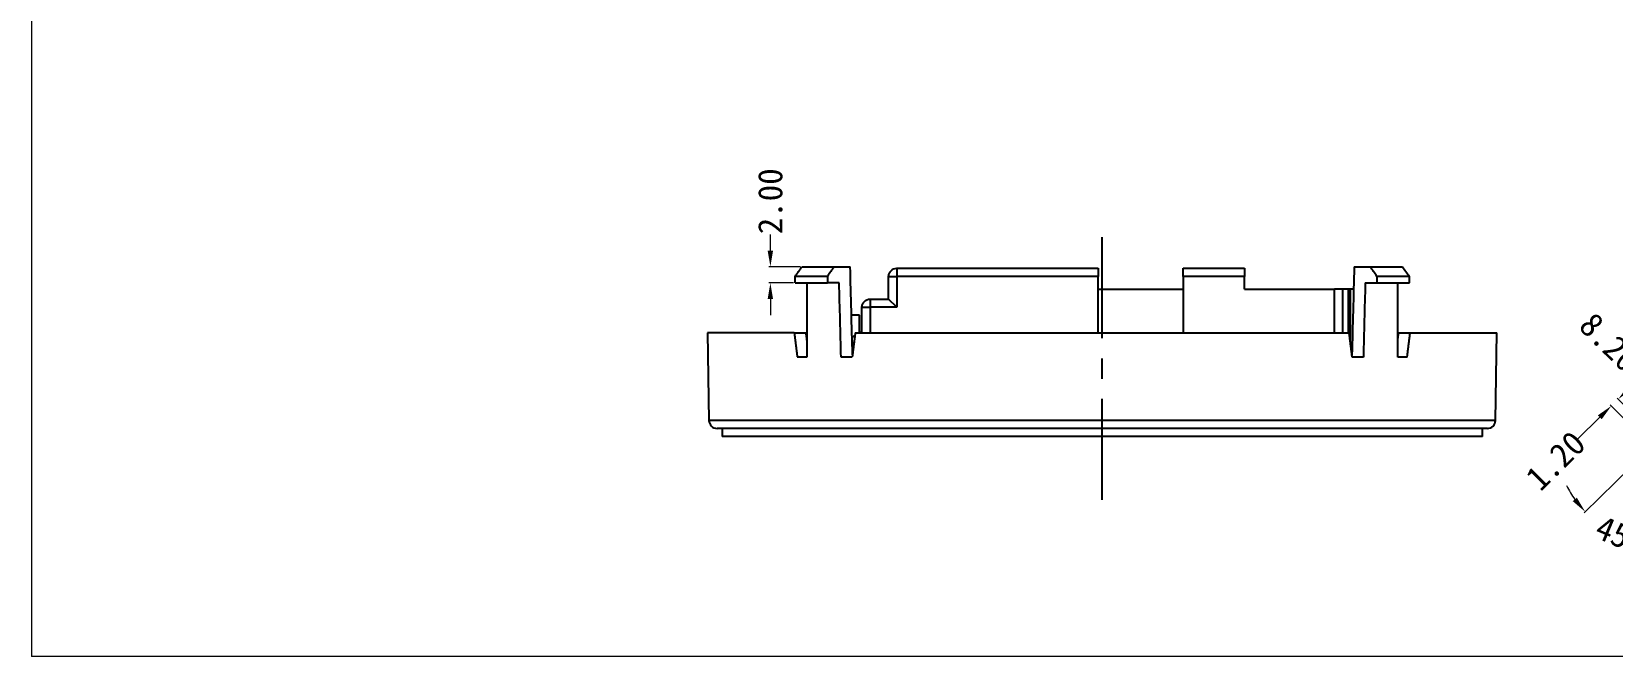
# Model space of a CAD drawing. Extents: x 31 to 995, y 307 to 726.
# Drawn here: x 151.5 to 346.9, y 307 to 384.3 of the extents above; entities that cross this region are included whole.
import ezdxf

# ---------------------------------------------------------------- set-up
doc = ezdxf.new("R2010")
doc.units = 0
doc.header["$LTSCALE"] = 10
doc.header["$MEASUREMENT"] = 0
doc.linetypes.add('CENTER', pattern=[2, 1.25, -0.25, 0.25, -0.25])
doc.layers.add('3', color=7, linetype='Continuous')
doc.dimstyles.get("Standard").update_dxf_attribs({"dimtxt": 0.18, "dimasz": 0.18, "dimexe": 0.18, "dimexo": 0.0625, "dimgap": 0.09, "dimtad": 0, "dimtih": 1, "dimtoh": 1, "dimdec": 4, "dimzin": 0, "dimdsep": 46, "dimtxsty": 'Standard', "dimcen": 0.09, "dimadec": 0, "dimazin": 0, "dimtfac": 1, "dimtdec": 4, "dimtofl": 0, "dimtmove": 0, "dimatfit": 3, "dimfxl": 0, "dimtolj": 1, "dimtzin": 0, "dimarcsym": 0})

# ---------------------------------------------------------------- blocks, each defined once
blk = doc.blocks.new('*D131')
at = {"color": 4, "lineweight": 0}
for p, q in [((352.42, 333.69), (343.38, 324.8)), ((352.56, 331.92), (352.56, 320.96))]:
    blk.add_line(p, q, dxfattribs=at)
for start, end in [(206.4528, 215.4913), (279.0385, 288.0771)]:
    blk.add_arc((352.56, 333.83), 12.69, start, end, dxfattribs=at)
for points in [[(342.48, 326.67), (341.97, 326.25), (343.51, 324.93)], [(354.58, 320.96), (354.53, 321.63), (352.56, 321.14)]]:
    blk.add_solid(points, dxfattribs=at)
at = {"layer": 'Defpoints', "color": 0, "lineweight": 0}
for p in [(354.55, 335.79), (352.56, 333.83), (352.56, 333.83), (352.56, 332.12), (346.15, 322.87)]:
    blk.add_point(p, dxfattribs=at)
at = {"color": 1, "lineweight": 0, "insert": (347.65, 322.12), "char_height": 3, "attachment_point": 5, "rotation": 337.2649}
blk.add_mtext('\\A1;45°', dxfattribs=at)
blk = doc.blocks.new('*D133')
at = {"color": 4, "lineweight": 0}
for p, q in [((349.02, 340.28), (350.44, 341.68)), ((351.56, 333.13), (346.61, 338.16)), ((352.42, 333.97), (347.47, 339)), ((345.31, 336.63), (342.59, 333.95))]:
    blk.add_line(p, q, dxfattribs=at)
for points in [[(348.79, 340.52), (349.25, 340.04), (347.59, 338.87)], [(345.08, 336.87), (345.55, 336.39), (346.74, 338.03)]]:
    blk.add_solid(points, dxfattribs=at)
at = {"layer": 'Defpoints', "color": 0, "lineweight": 0}
for p in [(347.59, 338.87), (351.7, 332.99), (352.56, 333.83)]:
    blk.add_point(p, dxfattribs=at)
at = {"color": 1, "lineweight": 0, "insert": (339.85, 331.26), "char_height": 3, "attachment_point": 5, "rotation": 44.5299}
blk.add_mtext('\\A1;1.20', dxfattribs=at)
blk = doc.blocks.new('*D134')
at = {"color": 4, "lineweight": 0}
for p, q in [((355.67, 336.92), (349.59, 342.87)), ((354.76, 336), (355.79, 337.05)), ((360.1, 332.58), (357.09, 335.52)), ((360.62, 330.26), (361.65, 331.31))]:
    blk.add_line(p, q, dxfattribs=at)
for points in [[(357.33, 335.76), (356.86, 335.29), (355.67, 336.92)], [(360.33, 332.82), (359.86, 332.35), (361.52, 331.18)]]:
    blk.add_solid(points, dxfattribs=at)
at = {"layer": 'Defpoints', "color": 0, "lineweight": 0}
for p in [(354.62, 335.86), (361.52, 331.18), (360.48, 330.12)]:
    blk.add_point(p, dxfattribs=at)
at = {"color": 1, "lineweight": 0, "insert": (346.49, 345.91), "char_height": 3, "attachment_point": 5, "rotation": 315.599}
blk.add_mtext('\\A1;8.20', dxfattribs=at)
blk = doc.blocks.new('*D135')
at = {"color": 4, "lineweight": 0}
for p, q in [((242.78, 357.25), (242.78, 359.25)), ((246.5, 355.25), (242.6, 355.25)), ((245.63, 353.25), (242.6, 353.25)), ((242.78, 351.25), (242.78, 349.25))]:
    blk.add_line(p, q, dxfattribs=at)
for points in [[(242.44, 357.25), (243.11, 357.25), (242.78, 355.25)], [(242.44, 351.25), (243.11, 351.25), (242.78, 353.25)]]:
    blk.add_solid(points, dxfattribs=at)
at = {"layer": 'Defpoints', "color": 0, "lineweight": 0}
for p in [(242.78, 355.25), (246.7, 355.25), (245.83, 353.25)]:
    blk.add_point(p, dxfattribs=at)
at = {"color": 1, "lineweight": 0, "insert": (242.78, 363.34), "char_height": 3, "attachment_point": 5, "rotation": 90}
blk.add_mtext('\\A1;2.00', dxfattribs=at)

msp = doc.modelspace()

# ---------------------------------------------------------------- linework, layer by layer
at = {"linetype": 'Continuous', "lineweight": 0}
msp.add_line((151.451, 599.038), (151.451, 307.049), dxfattribs=at)
at = {"color": 1, "linetype": 'CENTER'}
msp.add_line((283.8, 326.4), (283.8, 361.1), dxfattribs=at)
at = {"lineweight": 0}
msp.add_line((590.718, 307.049), (151.451, 307.049), dxfattribs=at)
at = {"layer": '3', "linetype": 'Continuous'}
for p, q in [((245.826, 353.25), (245.836, 354.05)), ((249.831, 354.05), (245.836, 354.05)), ((246.699, 355.25), (250.666, 355.25)), ((249.831, 354.05), (249.831, 353.25)), ((250.666, 355.25), (252.649, 355.25)), ((257.4, 354.05), (258.4, 354.05)), ((257.4, 351.25), (257.4, 354.05)), ((258.4, 355.05), (258.4, 354.05)), ((258.4, 355.05), (283.3, 355.05)), ((283.3, 354.05), (258.4, 354.05)), ((258.4, 354.05), (258.4, 350.25)), ((283.3, 355.05), (283.3, 354.05)), ((283.3, 347.05), (283.3, 354.05)), ((293.8, 355.05), (301.4, 355.05)), ((293.8, 354.05), (293.8, 355.05)), ((301.4, 354.05), (293.8, 354.05)), ((293.8, 354.05), (293.8, 347.05)), ((301.4, 355.05), (301.4, 354.05)), ((301.4, 352.45), (301.4, 354.05)), ((314.951, 355.25), (316.935, 355.25)), ((316.935, 355.25), (320.901, 355.25)), ((317.769, 354.05), (317.759, 353.25)), ((321.765, 354.05), (317.769, 354.05)), ((321.765, 354.05), (321.765, 353.25)), ((245.826, 353.25), (249.842, 353.25)), ((251.283, 353.25), (249.842, 353.25)), ((283.3, 352.45), (293.8, 352.45)), ((301.4, 352.45), (312.5, 352.45)), ((312.5, 347.05), (312.5, 352.45)), ((313.5, 352.45), (312.5, 352.45)), ((313.5, 352.45), (313.5, 347.05)), ((314.244, 352.45), (313.5, 352.45)), ((314.244, 347.05), (314.244, 352.45)), ((314.5, 352.45), (314.244, 352.45)), ((314.5, 345.715), (314.5, 352.45)), ((314.88, 352.45), (314.5, 352.45)), ((316.317, 353.25), (317.759, 353.25)), ((317.759, 353.25), (321.774, 353.25)), ((254.1, 350.25), (255.1, 350.25)), ((254.1, 347.05), (254.1, 350.25)), ((255.1, 351.25), (255.1, 350.25)), ((255.1, 351.25), (257.4, 351.25)), ((255.1, 350.25), (255.1, 347.05)), ((258.4, 350.25), (255.1, 350.25)), ((258.4, 350.25), (257.4, 351.25)), ((253.8, 349.25), (252.802, 349.25)), ((253.8, 347.077), (253.8, 349.25)), ((235, 347.05), (235.189, 336.233)), ((245.732, 347.05), (235, 347.05)), ((245.732, 347.05), (247.155, 347.05)), ((252.853, 346.53), (253.23, 346.747)), ((253.268, 347.05), (314.333, 347.05)), ((253.754, 347.05), (254.1, 347.25)), ((320.446, 347.05), (321.869, 347.05)), ((321.869, 347.05), (332.6, 347.05)), ((332.411, 336.233), (332.6, 347.05)), ((247.274, 344.05), (246.104, 344.05)), ((252.892, 344.05), (251.517, 344.05)), ((316.083, 344.05), (314.708, 344.05)), ((321.497, 344.05), (320.326, 344.05)), ((332.411, 336.233), (235.189, 336.233)), ((331.412, 335.25), (236.189, 335.25)), ((236.8, 335.25), (236.8, 334.25)), ((330.8, 334.25), (236.8, 334.25)), ((330.8, 334.25), (330.8, 335.25))]:
    msp.add_line(p, q, dxfattribs=at)
for points in [[(245.732, 347.05, 0), (245.739, 346.99, 0), (245.746, 346.93, 0), (245.754, 346.87, 0), (245.761, 346.81, 0), (245.769, 346.75, 0), (245.776, 346.69, 0), (245.783, 346.63, 0), (245.791, 346.57, 0), (245.798, 346.51, 0), (245.806, 346.45, 0), (245.813, 346.39, 0), (245.821, 346.33, 0), (245.828, 346.27, 0), (245.835, 346.21, 0), (245.843, 346.15, 0), (245.85, 346.09, 0), (245.858, 346.03, 0), (245.865, 345.97, 0), (245.873, 345.91, 0), (245.88, 345.85, 0), (245.887, 345.79, 0), (245.895, 345.73, 0), (245.902, 345.67, 0), (245.91, 345.61, 0), (245.917, 345.55, 0), (245.925, 345.49, 0), (245.932, 345.43, 0), (245.94, 345.37, 0), (245.947, 345.31, 0), (245.954, 345.25, 0), (245.962, 345.19, 0), (245.969, 345.13, 0), (245.977, 345.07, 0), (245.984, 345.01, 0), (245.992, 344.95, 0), (245.999, 344.89, 0), (246.007, 344.83, 0), (246.014, 344.77, 0), (246.022, 344.71, 0), (246.029, 344.65, 0), (246.037, 344.59, 0), (246.044, 344.53, 0), (246.051, 344.47, 0), (246.059, 344.41, 0), (246.066, 344.35, 0), (246.074, 344.29, 0), (246.081, 344.23, 0), (246.089, 344.17, 0), (246.096, 344.11, 0)], [(247.155, 347.05, 0), (247.157, 347.031, 0), (247.16, 347.012, 0), (247.162, 346.993, 0), (247.164, 346.974, 0), (247.167, 346.955, 0), (247.169, 346.935, 0), (247.171, 346.916, 0), (247.174, 346.897, 0), (247.176, 346.878, 0), (247.178, 346.859, 0), (247.181, 346.84, 0), (247.183, 346.821, 0), (247.185, 346.802, 0), (247.188, 346.783, 0), (247.19, 346.764, 0), (247.192, 346.744, 0), (247.195, 346.725, 0), (247.197, 346.706, 0), (247.2, 346.687, 0), (247.202, 346.668, 0), (247.204, 346.649, 0), (247.207, 346.63, 0), (247.209, 346.611, 0), (247.211, 346.592, 0), (247.214, 346.573, 0), (247.216, 346.553, 0), (247.218, 346.534, 0), (247.221, 346.515, 0), (247.223, 346.496, 0), (247.225, 346.477, 0), (247.228, 346.458, 0), (247.23, 346.439, 0), (247.232, 346.42, 0), (247.235, 346.401, 0), (247.237, 346.381, 0), (247.239, 346.362, 0), (247.242, 346.343, 0), (247.244, 346.324, 0), (247.247, 346.305, 0), (247.249, 346.286, 0), (247.251, 346.267, 0), (247.254, 346.248, 0), (247.256, 346.229, 0), (247.258, 346.21, 0), (247.261, 346.19, 0), (247.263, 346.171, 0), (247.265, 346.152, 0), (247.268, 346.133, 0), (247.27, 346.114, 0)], [(253.268, 347.05, 0), (253.26, 346.99, 0), (253.253, 346.93, 0), (253.245, 346.87, 0), (253.238, 346.81, 0), (253.23, 346.75, 0), (253.223, 346.69, 0), (253.215, 346.63, 0), (253.208, 346.57, 0), (253.2, 346.51, 0), (253.192, 346.45, 0), (253.185, 346.39, 0), (253.177, 346.33, 0), (253.17, 346.27, 0), (253.162, 346.21, 0), (253.155, 346.15, 0), (253.147, 346.09, 0), (253.14, 346.03, 0), (253.132, 345.97, 0), (253.125, 345.91, 0), (253.117, 345.85, 0), (253.11, 345.79, 0), (253.102, 345.73, 0), (253.095, 345.67, 0), (253.087, 345.61, 0), (253.079, 345.55, 0), (253.072, 345.49, 0), (253.064, 345.43, 0), (253.057, 345.37, 0), (253.049, 345.31, 0), (253.042, 345.25, 0), (253.034, 345.19, 0), (253.027, 345.13, 0), (253.019, 345.07, 0), (253.012, 345.01, 0), (253.004, 344.95, 0), (252.997, 344.89, 0), (252.989, 344.83, 0), (252.982, 344.77, 0), (252.974, 344.71, 0), (252.967, 344.65, 0), (252.959, 344.59, 0), (252.952, 344.53, 0), (252.944, 344.47, 0), (252.937, 344.41, 0), (252.929, 344.35, 0), (252.922, 344.29, 0), (252.914, 344.23, 0), (252.907, 344.17, 0), (252.9, 344.11, 0)], [(314.708, 344.05, 0), (314.701, 344.11, 0), (314.693, 344.17, 0), (314.686, 344.23, 0), (314.678, 344.29, 0), (314.671, 344.35, 0), (314.663, 344.41, 0), (314.656, 344.47, 0), (314.649, 344.53, 0), (314.641, 344.59, 0), (314.634, 344.65, 0), (314.626, 344.71, 0), (314.619, 344.77, 0), (314.611, 344.83, 0), (314.604, 344.89, 0), (314.596, 344.95, 0), (314.589, 345.01, 0), (314.581, 345.07, 0), (314.574, 345.13, 0), (314.566, 345.19, 0), (314.559, 345.25, 0), (314.551, 345.31, 0), (314.543, 345.37, 0), (314.536, 345.43, 0), (314.528, 345.49, 0), (314.521, 345.55, 0), (314.513, 345.61, 0), (314.506, 345.67, 0), (314.498, 345.73, 0), (314.491, 345.79, 0), (314.483, 345.85, 0), (314.476, 345.91, 0), (314.468, 345.97, 0), (314.461, 346.03, 0), (314.453, 346.09, 0), (314.446, 346.15, 0), (314.438, 346.21, 0), (314.431, 346.27, 0), (314.423, 346.33, 0), (314.416, 346.39, 0), (314.408, 346.45, 0), (314.4, 346.51, 0), (314.393, 346.57, 0), (314.385, 346.63, 0), (314.378, 346.69, 0), (314.37, 346.75, 0), (314.363, 346.81, 0), (314.355, 346.87, 0), (314.348, 346.93, 0), (314.34, 346.99, 0)], [(320.328, 346.095, 0), (320.33, 346.114, 0), (320.333, 346.133, 0), (320.335, 346.152, 0), (320.337, 346.171, 0), (320.34, 346.19, 0), (320.342, 346.21, 0), (320.344, 346.229, 0), (320.347, 346.248, 0), (320.349, 346.267, 0), (320.352, 346.286, 0), (320.354, 346.305, 0), (320.356, 346.324, 0), (320.359, 346.343, 0), (320.361, 346.362, 0), (320.363, 346.381, 0), (320.366, 346.401, 0), (320.368, 346.42, 0), (320.37, 346.439, 0), (320.373, 346.458, 0), (320.375, 346.477, 0), (320.377, 346.496, 0), (320.38, 346.515, 0), (320.382, 346.534, 0), (320.384, 346.553, 0), (320.387, 346.573, 0), (320.389, 346.592, 0), (320.392, 346.611, 0), (320.394, 346.63, 0), (320.396, 346.649, 0), (320.399, 346.668, 0), (320.401, 346.687, 0), (320.403, 346.706, 0), (320.406, 346.725, 0), (320.408, 346.744, 0), (320.41, 346.764, 0), (320.413, 346.783, 0), (320.415, 346.802, 0), (320.417, 346.821, 0), (320.42, 346.84, 0), (320.422, 346.859, 0), (320.424, 346.878, 0), (320.427, 346.897, 0), (320.429, 346.916, 0), (320.431, 346.935, 0), (320.434, 346.955, 0), (320.436, 346.974, 0), (320.438, 346.993, 0), (320.441, 347.012, 0), (320.443, 347.031, 0)], [(321.497, 344.05, 0), (321.504, 344.11, 0), (321.512, 344.17, 0), (321.519, 344.23, 0), (321.527, 344.29, 0), (321.534, 344.35, 0), (321.541, 344.41, 0), (321.549, 344.47, 0), (321.556, 344.53, 0), (321.564, 344.59, 0), (321.571, 344.65, 0), (321.579, 344.71, 0), (321.586, 344.77, 0), (321.594, 344.83, 0), (321.601, 344.89, 0), (321.609, 344.95, 0), (321.616, 345.01, 0), (321.624, 345.07, 0), (321.631, 345.13, 0), (321.639, 345.19, 0), (321.646, 345.25, 0), (321.653, 345.31, 0), (321.661, 345.37, 0), (321.668, 345.43, 0), (321.676, 345.49, 0), (321.683, 345.55, 0), (321.691, 345.61, 0), (321.698, 345.67, 0), (321.706, 345.73, 0), (321.713, 345.79, 0), (321.72, 345.85, 0), (321.728, 345.91, 0), (321.735, 345.97, 0), (321.743, 346.03, 0), (321.75, 346.09, 0), (321.758, 346.15, 0), (321.765, 346.21, 0), (321.772, 346.27, 0), (321.78, 346.33, 0), (321.787, 346.39, 0), (321.795, 346.45, 0), (321.802, 346.51, 0), (321.81, 346.57, 0), (321.817, 346.63, 0), (321.824, 346.69, 0), (321.832, 346.75, 0), (321.839, 346.81, 0), (321.847, 346.87, 0), (321.854, 346.93, 0), (321.861, 346.99, 0)]]:
    msp.add_polyline3d(points, dxfattribs=at)
at = {"layer": '3', "linetype": 'Continuous', "extrusion": (0, 0, -1)}
for centre in [(-258.4, 354.05), (-255.1, 350.25)]:
    msp.add_arc(centre, 1, 0, 90, dxfattribs=at)
at = {"layer": '3', "linetype": 'Continuous'}
for centre, start, end in [((236.189, 336.25), 181, 270), ((331.412, 336.25), 270, 359)]:
    msp.add_arc(centre, 1, start, end, dxfattribs=at)
for points in [[(245.836, 354.05), (246.123, 354.45), (246.411, 354.85), (246.699, 355.25)], [(250.666, 355.25), (250.387, 354.85), (250.109, 354.45), (249.831, 354.05)], [(252.927, 344.33), (252.834, 347.97), (252.742, 351.61), (252.649, 355.25)], [(314.951, 355.25), (314.859, 351.61), (314.766, 347.97), (314.673, 344.33)], [(317.769, 354.05), (317.491, 354.45), (317.213, 354.85), (316.935, 355.25)], [(320.901, 355.25), (321.189, 354.85), (321.477, 354.45), (321.765, 354.05)], [(247.267, 353.25), (247.27, 350.183), (247.272, 347.117), (247.274, 344.05)], [(251.517, 344.05), (251.439, 347.117), (251.361, 350.183), (251.283, 353.25)], [(316.317, 353.25), (316.239, 350.183), (316.161, 347.117), (316.083, 344.05)], [(320.326, 344.05), (320.328, 347.117), (320.331, 350.183), (320.333, 353.25)], [(253.113, 345.915), (253.034, 345.873), (252.956, 345.832), (252.879, 345.791)]]:
    msp.add_open_spline(points, degree=3, dxfattribs=at)

# ---------------------------------------------------------------- dimensions: what is measured, and where the dimension line sits
at = {"lineweight": 0}
dim = msp.add_linear_dim(base=(242.777, 355.25), p1=(245.826, 353.25), p2=(246.699, 355.25), angle=90, dimstyle='Standard', override={"dimtxt": 3, "dimasz": 2, "dimexo": 0.2, "dimtih": 0, "dimtoh": 0, "dimdec": 2, "dimdsep": 0, "dimclrd": 4, "dimclre": 4, "dimclrt": 1, "dimtdec": 2, "dimlwd": 0, "dimlwe": 0}, dxfattribs=at)
dim.commit()
dim.dimension.update_dxf_attribs({"geometry": '*D135', "text_midpoint": (242.777, 363.34)})
for base, p1, p2, angle, picture, middle in [((361.525, 331.185), (354.624, 335.86), (360.484, 330.122), 315.59901, '*D134', (346.493, 345.906)), ((347.593, 338.875), (351.703, 332.986), (352.558, 333.828), 44.52988, '*D133', (339.851, 331.258))]:
    dim = msp.add_linear_dim(base=base, p1=p1, p2=p2, angle=angle, dimstyle='Standard', override={"dimtxt": 3, "dimasz": 2, "dimexo": 0.2, "dimtih": 0, "dimtoh": 0, "dimdec": 2, "dimdsep": 0, "dimclrd": 4, "dimclre": 4, "dimclrt": 1, "dimtdec": 2, "dimlwd": 0, "dimlwe": 0}, dxfattribs=at)
    dim.commit()
    dim.dimension.update_dxf_attribs({"geometry": picture, "text_midpoint": middle, "dimtype": 161})
dim = msp.add_angular_dim_2l(base=(346.153, 322.872), line1=((352.558, 333.828), (352.558, 332.117)), line2=((354.555, 335.792), (352.558, 333.828)), dimstyle='Standard', override={"dimtxt": 3, "dimasz": 2, "dimexo": 0.2, "dimtih": 0, "dimtoh": 0, "dimdec": 2, "dimdsep": 0, "dimclrd": 4, "dimclre": 4, "dimclrt": 1, "dimtdec": 2, "dimlwd": 0, "dimlwe": 0}, dxfattribs=at)
dim.commit()
dim.dimension.update_dxf_attribs({"geometry": '*D131', "text_midpoint": (347.654, 322.123)})

doc.saveas('drawing.dxf')
